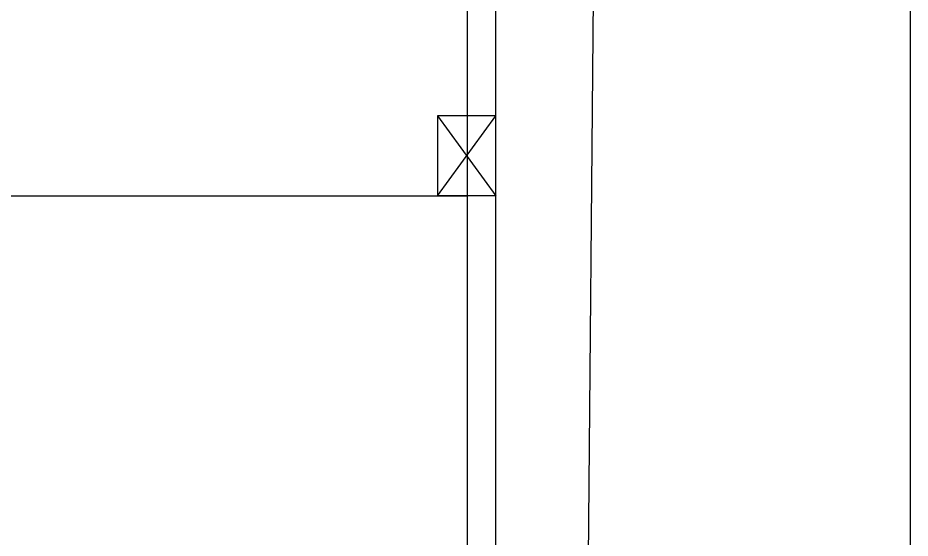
# Model space of a CAD drawing. Header units: inches. Extents: x -628 to 1537, y -1730 to 336.
# Drawn here: x 313.7 to 455.7, y -524 to -441.2 of the extents above; entities that cross this region are included whole.
import ezdxf

# ---------------------------------------------------------------- set-up
doc = ezdxf.new("R2010")
doc.units = ezdxf.units.IN
doc.layers.get('0').update_dxf_attribs({"linetype": 'CONTINUOUS'})

msp = doc.modelspace()

# ---------------------------------------------------------------- linework, layer by layer
at = {"color": 6}
msp.add_line((410.91, 180.11), (403.23, -657.05), dxfattribs=at)
at = {"color": 5}
msp.add_line((455.66, 177.99), (455.66, -654.66), dxfattribs=at)
at = {"color": 1}
for p, q in [((389.72, -635.33), (389.72, 158.4)), ((385.22, -635.33), (385.22, 145.68)), ((385.22, -474.04), (385.22, -392.47)), ((380.45, -456.83), (389.72, -469.54)), ((380.45, -469.54), (389.72, -456.83)), ((389.72, -456.83), (380.45, -456.83)), ((380.45, -456.83), (380.45, -469.54)), ((57.87, -469.54), (385.22, -469.54)), ((389.72, -469.54), (380.45, -469.54)), ((385.22, -635.33), (385.22, -478.55))]:
    msp.add_line(p, q, dxfattribs=at)

doc.saveas('drawing.dxf')
